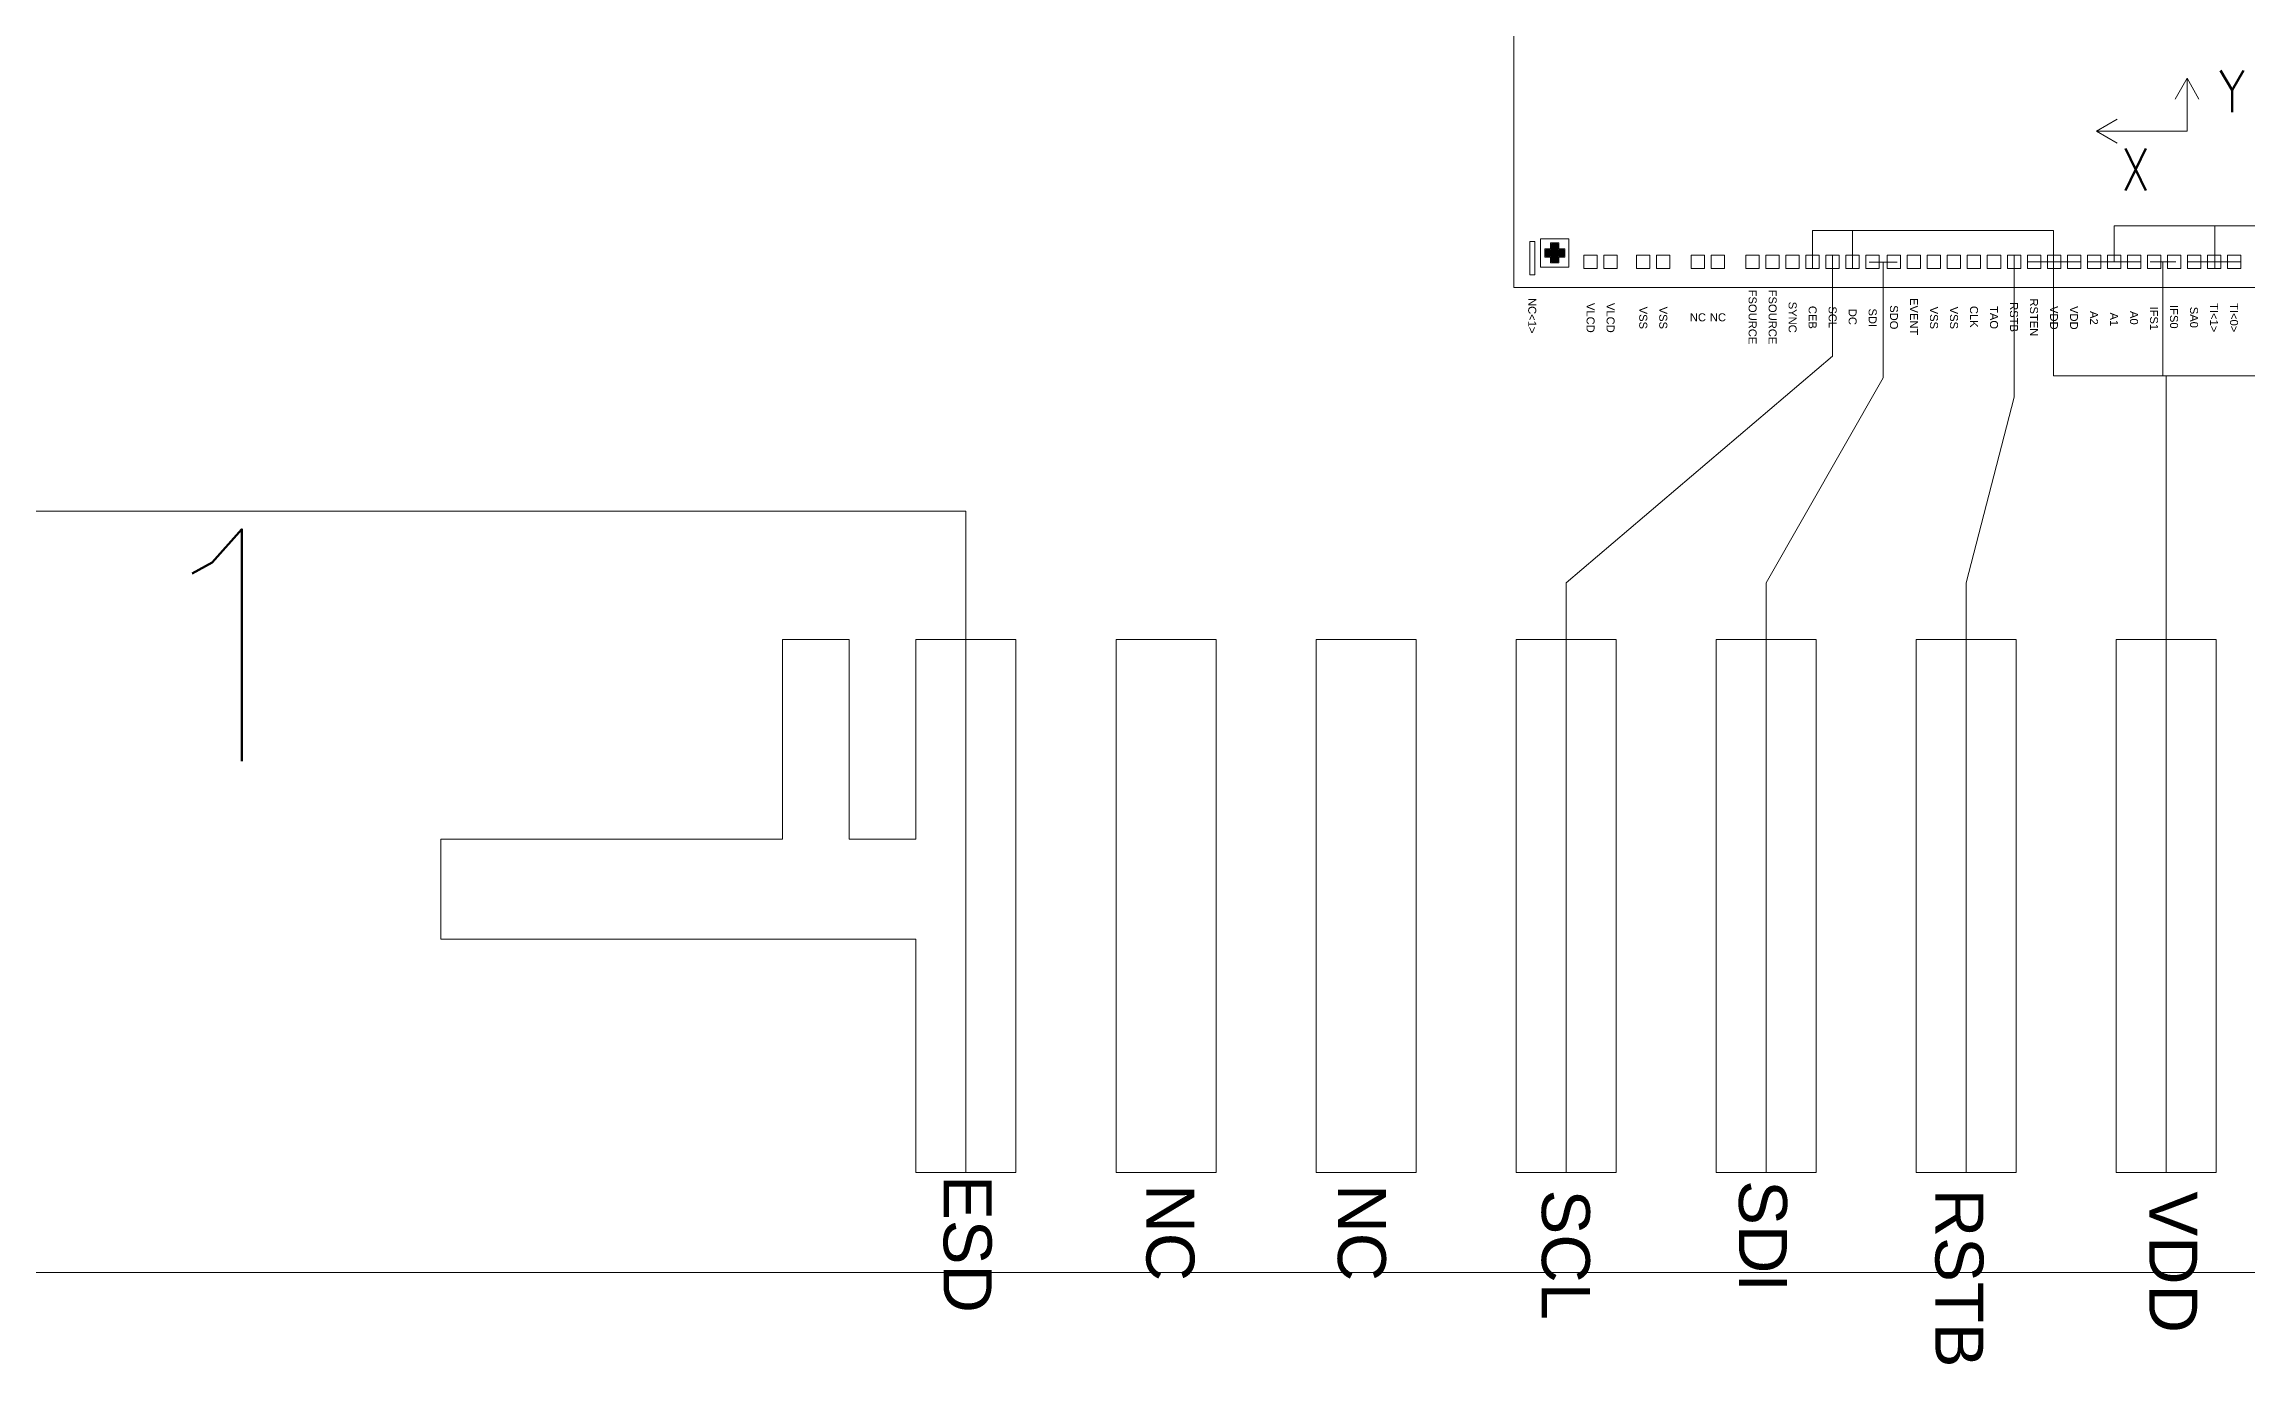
# Model space of a CAD drawing. Extents: x 105 to 1195, y -174 to 82.
# Drawn here: x 793.37 to 799.98, y -116.64 to -112.68 of the extents above; entities that cross this region are included whole.
import ezdxf
from ezdxf.enums import TextEntityAlignment as Align

# ---------------------------------------------------------------- set-up
doc = ezdxf.new("R2010")
doc.units = 0
doc.header["$MEASUREMENT"] = 0
doc.linetypes.add('AUSGEZOGEN', pattern=[0])
doc.layers.get('0').update_dxf_attribs({"linetype": 'AUSGEZOGEN'})
doc.layers.add('DIM', color=4, linetype='Continuous')
doc.layers.add('SEG', color=3, linetype='Continuous')
doc.layers.add('S', color=2, linetype='Continuous', lineweight=0)
doc.styles.add('Arial', font='arial.ttf', dxfattribs={"height": 24})
doc.styles.add('SSS_Dim', font='romans.shx')
doc.styles.add('TXT', font='txt.shx', dxfattribs={"width": 0.8, "height": 2.8, "bigfont": '@extfont2.shx'})

# ---------------------------------------------------------------- blocks, each defined once
blk = doc.blocks.new('0')
at = {"lineweight": 5}
blk.add_line((86, 0), (0, 0), dxfattribs=at)
for points in [[(41.3313, 2.9562), (41.3313, 3.8942), (37.2933, 3.8942), (37.2933, 2.9562)], [(37.3408, 2.9942), (37.3558, 2.9942), (37.3558, 3.0942), (37.3408, 3.0942)], [(37.3733, 3.0172), (37.4583, 3.0172), (37.4583, 3.1022), (37.3733, 3.1022)], [(37.4458, 3.0722), (37.4458, 3.0472), (37.4283, 3.0472), (37.4283, 3.0297), (37.4033, 3.0297), (37.4033, 3.0472), (37.3858, 3.0472), (37.3858, 3.0722), (37.4033, 3.0722), (37.4033, 3.0897), (37.4283, 3.0897), (37.4283, 3.0722)], [(37.39, 3.0679), (37.39, 3.0691), (37.3888, 3.0691), (37.3888, 3.0679)], [(37.39, 3.0657), (37.39, 3.0669), (37.3888, 3.0669), (37.3888, 3.0657)], [(37.39, 3.0635), (37.39, 3.0647), (37.3888, 3.0647), (37.3888, 3.0635)], [(37.39, 3.0613), (37.39, 3.0625), (37.3888, 3.0625), (37.3888, 3.0613)], [(37.39, 3.0591), (37.39, 3.0603), (37.3888, 3.0603), (37.3888, 3.0591)], [(37.39, 3.0569), (37.39, 3.0581), (37.3888, 3.0581), (37.3888, 3.0569)], [(37.39, 3.0547), (37.39, 3.0559), (37.3888, 3.0559), (37.3888, 3.0547)], [(37.39, 3.0525), (37.39, 3.0537), (37.3888, 3.0537), (37.3888, 3.0525)], [(37.39, 3.0503), (37.39, 3.0515), (37.3888, 3.0515), (37.3888, 3.0503)], [(37.3922, 3.0679), (37.3922, 3.0691), (37.391, 3.0691), (37.391, 3.0679)], [(37.3922, 3.0657), (37.3922, 3.0669), (37.391, 3.0669), (37.391, 3.0657)], [(37.3922, 3.0635), (37.3922, 3.0647), (37.391, 3.0647), (37.391, 3.0635)], [(37.3922, 3.0613), (37.3922, 3.0625), (37.391, 3.0625), (37.391, 3.0613)], [(37.3922, 3.0591), (37.3922, 3.0603), (37.391, 3.0603), (37.391, 3.0591)], [(37.3922, 3.0569), (37.3922, 3.0581), (37.391, 3.0581), (37.391, 3.0569)], [(37.3922, 3.0547), (37.3922, 3.0559), (37.391, 3.0559), (37.391, 3.0547)], [(37.3922, 3.0525), (37.3922, 3.0537), (37.391, 3.0537), (37.391, 3.0525)], [(37.3922, 3.0503), (37.3922, 3.0515), (37.391, 3.0515), (37.391, 3.0503)], [(37.3944, 3.0679), (37.3944, 3.0691), (37.3932, 3.0691), (37.3932, 3.0679)], [(37.3944, 3.0657), (37.3944, 3.0669), (37.3932, 3.0669), (37.3932, 3.0657)], [(37.3944, 3.0635), (37.3944, 3.0647), (37.3932, 3.0647), (37.3932, 3.0635)], [(37.3944, 3.0613), (37.3944, 3.0625), (37.3932, 3.0625), (37.3932, 3.0613)], [(37.3944, 3.0591), (37.3944, 3.0603), (37.3932, 3.0603), (37.3932, 3.0591)], [(37.3944, 3.0569), (37.3944, 3.0581), (37.3932, 3.0581), (37.3932, 3.0569)], [(37.3944, 3.0547), (37.3944, 3.0559), (37.3932, 3.0559), (37.3932, 3.0547)], [(37.3944, 3.0525), (37.3944, 3.0537), (37.3932, 3.0537), (37.3932, 3.0525)], [(37.3944, 3.0503), (37.3944, 3.0515), (37.3932, 3.0515), (37.3932, 3.0503)], [(37.3966, 3.0679), (37.3966, 3.0691), (37.3954, 3.0691), (37.3954, 3.0679)], [(37.3966, 3.0657), (37.3966, 3.0669), (37.3954, 3.0669), (37.3954, 3.0657)], [(37.3966, 3.0635), (37.3966, 3.0647), (37.3954, 3.0647), (37.3954, 3.0635)], [(37.3966, 3.0613), (37.3966, 3.0625), (37.3954, 3.0625), (37.3954, 3.0613)], [(37.3966, 3.0591), (37.3966, 3.0603), (37.3954, 3.0603), (37.3954, 3.0591)], [(37.3966, 3.0569), (37.3966, 3.0581), (37.3954, 3.0581), (37.3954, 3.0569)], [(37.3966, 3.0547), (37.3966, 3.0559), (37.3954, 3.0559), (37.3954, 3.0547)], [(37.3966, 3.0525), (37.3966, 3.0537), (37.3954, 3.0537), (37.3954, 3.0525)], [(37.3966, 3.0503), (37.3966, 3.0515), (37.3954, 3.0515), (37.3954, 3.0503)], [(37.3988, 3.0679), (37.3988, 3.0691), (37.3976, 3.0691), (37.3976, 3.0679)], [(37.3988, 3.0657), (37.3988, 3.0669), (37.3976, 3.0669), (37.3976, 3.0657)], [(37.3988, 3.0635), (37.3988, 3.0647), (37.3976, 3.0647), (37.3976, 3.0635)], [(37.3988, 3.0613), (37.3988, 3.0625), (37.3976, 3.0625), (37.3976, 3.0613)], [(37.3988, 3.0591), (37.3988, 3.0603), (37.3976, 3.0603), (37.3976, 3.0591)], [(37.3988, 3.0569), (37.3988, 3.0581), (37.3976, 3.0581), (37.3976, 3.0569)], [(37.3988, 3.0547), (37.3988, 3.0559), (37.3976, 3.0559), (37.3976, 3.0547)], [(37.3988, 3.0525), (37.3988, 3.0537), (37.3976, 3.0537), (37.3976, 3.0525)], [(37.3988, 3.0503), (37.3988, 3.0515), (37.3976, 3.0515), (37.3976, 3.0503)], [(37.401, 3.0679), (37.401, 3.0691), (37.3998, 3.0691), (37.3998, 3.0679)], [(37.401, 3.0657), (37.401, 3.0669), (37.3998, 3.0669), (37.3998, 3.0657)], [(37.401, 3.0635), (37.401, 3.0647), (37.3998, 3.0647), (37.3998, 3.0635)], [(37.401, 3.0613), (37.401, 3.0625), (37.3998, 3.0625), (37.3998, 3.0613)], [(37.401, 3.0591), (37.401, 3.0603), (37.3998, 3.0603), (37.3998, 3.0591)], [(37.401, 3.0569), (37.401, 3.0581), (37.3998, 3.0581), (37.3998, 3.0569)], [(37.401, 3.0547), (37.401, 3.0559), (37.3998, 3.0559), (37.3998, 3.0547)], [(37.401, 3.0525), (37.401, 3.0537), (37.3998, 3.0537), (37.3998, 3.0525)], [(37.401, 3.0503), (37.401, 3.0515), (37.3998, 3.0515), (37.3998, 3.0503)], [(37.4032, 3.0679), (37.4032, 3.0691), (37.402, 3.0691), (37.402, 3.0679)], [(37.4032, 3.0657), (37.4032, 3.0669), (37.402, 3.0669), (37.402, 3.0657)], [(37.4032, 3.0635), (37.4032, 3.0647), (37.402, 3.0647), (37.402, 3.0635)], [(37.4032, 3.0613), (37.4032, 3.0625), (37.402, 3.0625), (37.402, 3.0613)], [(37.4032, 3.0591), (37.4032, 3.0603), (37.402, 3.0603), (37.402, 3.0591)], [(37.4032, 3.0569), (37.4032, 3.0581), (37.402, 3.0581), (37.402, 3.0569)], [(37.4032, 3.0547), (37.4032, 3.0559), (37.402, 3.0559), (37.402, 3.0547)], [(37.4032, 3.0525), (37.4032, 3.0537), (37.402, 3.0537), (37.402, 3.0525)], [(37.4032, 3.0503), (37.4032, 3.0515), (37.402, 3.0515), (37.402, 3.0503)], [(37.4054, 3.0679), (37.4054, 3.0691), (37.4042, 3.0691), (37.4042, 3.0679)], [(37.4054, 3.0657), (37.4054, 3.0669), (37.4042, 3.0669), (37.4042, 3.0657)], [(37.4054, 3.0635), (37.4054, 3.0647), (37.4042, 3.0647), (37.4042, 3.0635)], [(37.4054, 3.0613), (37.4054, 3.0625), (37.4042, 3.0625), (37.4042, 3.0613)], [(37.4054, 3.0591), (37.4054, 3.0603), (37.4042, 3.0603), (37.4042, 3.0591)], [(37.4054, 3.0569), (37.4054, 3.0581), (37.4042, 3.0581), (37.4042, 3.0569)], [(37.4054, 3.0547), (37.4054, 3.0559), (37.4042, 3.0559), (37.4042, 3.0547)], [(37.4054, 3.0525), (37.4054, 3.0537), (37.4042, 3.0537), (37.4042, 3.0525)], [(37.4054, 3.0503), (37.4054, 3.0515), (37.4042, 3.0515), (37.4042, 3.0503)], [(37.4076, 3.0855), (37.4076, 3.0867), (37.4064, 3.0867), (37.4064, 3.0855)], [(37.4076, 3.0833), (37.4076, 3.0845), (37.4064, 3.0845), (37.4064, 3.0833)], [(37.4076, 3.0823), (37.4064, 3.0823), (37.4064, 3.0811), (37.4076, 3.0811)], [(37.4076, 3.0789), (37.4076, 3.0801), (37.4064, 3.0801), (37.4064, 3.0789)], [(37.4076, 3.0767), (37.4076, 3.0779), (37.4064, 3.0779), (37.4064, 3.0767)], [(37.4076, 3.0745), (37.4076, 3.0757), (37.4064, 3.0757), (37.4064, 3.0745)], [(37.4076, 3.0735), (37.4064, 3.0735), (37.4064, 3.0723), (37.4076, 3.0723)], [(37.4076, 3.0701), (37.4076, 3.0713), (37.4064, 3.0713), (37.4064, 3.0701)], [(37.4076, 3.0679), (37.4076, 3.0691), (37.4064, 3.0691), (37.4064, 3.0679)], [(37.4076, 3.0657), (37.4076, 3.0669), (37.4064, 3.0669), (37.4064, 3.0657)], [(37.4076, 3.0635), (37.4076, 3.0647), (37.4064, 3.0647), (37.4064, 3.0635)], [(37.4076, 3.0613), (37.4076, 3.0625), (37.4064, 3.0625), (37.4064, 3.0613)], [(37.4076, 3.0591), (37.4076, 3.0603), (37.4064, 3.0603), (37.4064, 3.0591)], [(37.4076, 3.0569), (37.4076, 3.0581), (37.4064, 3.0581), (37.4064, 3.0569)], [(37.4076, 3.0547), (37.4076, 3.0559), (37.4064, 3.0559), (37.4064, 3.0547)], [(37.4076, 3.0525), (37.4076, 3.0537), (37.4064, 3.0537), (37.4064, 3.0525)], [(37.4076, 3.0503), (37.4076, 3.0515), (37.4064, 3.0515), (37.4064, 3.0503)], [(37.4064, 3.0481), (37.4076, 3.0481), (37.4076, 3.0493), (37.4064, 3.0493)], [(37.4076, 3.0459), (37.4076, 3.0471), (37.4064, 3.0471), (37.4064, 3.0459)], [(37.4076, 3.0437), (37.4076, 3.0449), (37.4064, 3.0449), (37.4064, 3.0437)], [(37.4076, 3.0415), (37.4076, 3.0427), (37.4064, 3.0427), (37.4064, 3.0415)], [(37.4064, 3.0405), (37.4064, 3.0393), (37.4076, 3.0393), (37.4076, 3.0405)], [(37.4098, 3.0855), (37.4098, 3.0867), (37.4086, 3.0867), (37.4086, 3.0855)], [(37.4098, 3.0833), (37.4098, 3.0845), (37.4086, 3.0845), (37.4086, 3.0833)], [(37.4098, 3.0823), (37.4086, 3.0823), (37.4086, 3.0811), (37.4098, 3.0811)], [(37.4098, 3.0789), (37.4098, 3.0801), (37.4086, 3.0801), (37.4086, 3.0789)], [(37.4098, 3.0767), (37.4098, 3.0779), (37.4086, 3.0779), (37.4086, 3.0767)], [(37.4098, 3.0745), (37.4098, 3.0757), (37.4086, 3.0757), (37.4086, 3.0745)], [(37.4098, 3.0735), (37.4086, 3.0735), (37.4086, 3.0723), (37.4098, 3.0723)], [(37.4098, 3.0701), (37.4098, 3.0713), (37.4086, 3.0713), (37.4086, 3.0701)], [(37.4098, 3.0679), (37.4098, 3.0691), (37.4086, 3.0691), (37.4086, 3.0679)], [(37.4098, 3.0657), (37.4098, 3.0669), (37.4086, 3.0669), (37.4086, 3.0657)], [(37.4098, 3.0635), (37.4098, 3.0647), (37.4086, 3.0647), (37.4086, 3.0635)], [(37.4098, 3.0613), (37.4098, 3.0625), (37.4086, 3.0625), (37.4086, 3.0613)], [(37.4098, 3.0591), (37.4098, 3.0603), (37.4086, 3.0603), (37.4086, 3.0591)], [(37.4098, 3.0569), (37.4098, 3.0581), (37.4086, 3.0581), (37.4086, 3.0569)], [(37.4098, 3.0547), (37.4098, 3.0559), (37.4086, 3.0559), (37.4086, 3.0547)], [(37.4098, 3.0525), (37.4098, 3.0537), (37.4086, 3.0537), (37.4086, 3.0525)], [(37.4098, 3.0503), (37.4098, 3.0515), (37.4086, 3.0515), (37.4086, 3.0503)], [(37.4086, 3.0481), (37.4098, 3.0481), (37.4098, 3.0493), (37.4086, 3.0493)], [(37.4098, 3.0459), (37.4098, 3.0471), (37.4086, 3.0471), (37.4086, 3.0459)], [(37.4098, 3.0437), (37.4098, 3.0449), (37.4086, 3.0449), (37.4086, 3.0437)], [(37.4098, 3.0415), (37.4098, 3.0427), (37.4086, 3.0427), (37.4086, 3.0415)], [(37.4086, 3.0405), (37.4086, 3.0393), (37.4098, 3.0393), (37.4098, 3.0405)], [(37.412, 3.0855), (37.412, 3.0867), (37.4108, 3.0867), (37.4108, 3.0855)], [(37.412, 3.0833), (37.412, 3.0845), (37.4108, 3.0845), (37.4108, 3.0833)], [(37.412, 3.0823), (37.4108, 3.0823), (37.4108, 3.0811), (37.412, 3.0811)], [(37.412, 3.0789), (37.412, 3.0801), (37.4108, 3.0801), (37.4108, 3.0789)], [(37.412, 3.0767), (37.412, 3.0779), (37.4108, 3.0779), (37.4108, 3.0767)], [(37.412, 3.0745), (37.412, 3.0757), (37.4108, 3.0757), (37.4108, 3.0745)], [(37.412, 3.0735), (37.4108, 3.0735), (37.4108, 3.0723), (37.412, 3.0723)], [(37.412, 3.0701), (37.412, 3.0713), (37.4108, 3.0713), (37.4108, 3.0701)], [(37.412, 3.0679), (37.412, 3.0691), (37.4108, 3.0691), (37.4108, 3.0679)], [(37.412, 3.0657), (37.412, 3.0669), (37.4108, 3.0669), (37.4108, 3.0657)], [(37.412, 3.0635), (37.412, 3.0647), (37.4108, 3.0647), (37.4108, 3.0635)], [(37.412, 3.0613), (37.412, 3.0625), (37.4108, 3.0625), (37.4108, 3.0613)], [(37.412, 3.0591), (37.412, 3.0603), (37.4108, 3.0603), (37.4108, 3.0591)], [(37.412, 3.0569), (37.412, 3.0581), (37.4108, 3.0581), (37.4108, 3.0569)], [(37.412, 3.0547), (37.412, 3.0559), (37.4108, 3.0559), (37.4108, 3.0547)], [(37.412, 3.0525), (37.412, 3.0537), (37.4108, 3.0537), (37.4108, 3.0525)], [(37.412, 3.0503), (37.412, 3.0515), (37.4108, 3.0515), (37.4108, 3.0503)], [(37.4108, 3.0481), (37.412, 3.0481), (37.412, 3.0493), (37.4108, 3.0493)], [(37.412, 3.0459), (37.412, 3.0471), (37.4108, 3.0471), (37.4108, 3.0459)], [(37.412, 3.0437), (37.412, 3.0449), (37.4108, 3.0449), (37.4108, 3.0437)], [(37.412, 3.0415), (37.412, 3.0427), (37.4108, 3.0427), (37.4108, 3.0415)], [(37.4108, 3.0405), (37.4108, 3.0393), (37.412, 3.0393), (37.412, 3.0405)], [(37.4142, 3.0855), (37.4142, 3.0867), (37.413, 3.0867), (37.413, 3.0855)], [(37.4142, 3.0833), (37.4142, 3.0845), (37.413, 3.0845), (37.413, 3.0833)], [(37.4142, 3.0823), (37.413, 3.0823), (37.413, 3.0811), (37.4142, 3.0811)], [(37.4142, 3.0789), (37.4142, 3.0801), (37.413, 3.0801), (37.413, 3.0789)], [(37.4142, 3.0767), (37.4142, 3.0779), (37.413, 3.0779), (37.413, 3.0767)], [(37.4142, 3.0745), (37.4142, 3.0757), (37.413, 3.0757), (37.413, 3.0745)], [(37.4142, 3.0735), (37.413, 3.0735), (37.413, 3.0723), (37.4142, 3.0723)], [(37.4142, 3.0701), (37.4142, 3.0713), (37.413, 3.0713), (37.413, 3.0701)], [(37.4142, 3.0679), (37.4142, 3.0691), (37.413, 3.0691), (37.413, 3.0679)], [(37.4142, 3.0657), (37.4142, 3.0669), (37.413, 3.0669), (37.413, 3.0657)], [(37.4142, 3.0635), (37.4142, 3.0647), (37.413, 3.0647), (37.413, 3.0635)], [(37.4142, 3.0613), (37.4142, 3.0625), (37.413, 3.0625), (37.413, 3.0613)], [(37.4142, 3.0591), (37.4142, 3.0603), (37.413, 3.0603), (37.413, 3.0591)], [(37.4142, 3.0569), (37.4142, 3.0581), (37.413, 3.0581), (37.413, 3.0569)], [(37.4142, 3.0547), (37.4142, 3.0559), (37.413, 3.0559), (37.413, 3.0547)], [(37.4142, 3.0525), (37.4142, 3.0537), (37.413, 3.0537), (37.413, 3.0525)], [(37.4142, 3.0503), (37.4142, 3.0515), (37.413, 3.0515), (37.413, 3.0503)], [(37.413, 3.0481), (37.4142, 3.0481), (37.4142, 3.0493), (37.413, 3.0493)], [(37.4142, 3.0459), (37.4142, 3.0471), (37.413, 3.0471), (37.413, 3.0459)], [(37.4142, 3.0437), (37.4142, 3.0449), (37.413, 3.0449), (37.413, 3.0437)], [(37.4142, 3.0415), (37.4142, 3.0427), (37.413, 3.0427), (37.413, 3.0415)], [(37.413, 3.0405), (37.413, 3.0393), (37.4142, 3.0393), (37.4142, 3.0405)], [(37.4164, 3.0855), (37.4164, 3.0867), (37.4152, 3.0867), (37.4152, 3.0855)], [(37.4164, 3.0833), (37.4164, 3.0845), (37.4152, 3.0845), (37.4152, 3.0833)], [(37.4164, 3.0823), (37.4152, 3.0823), (37.4152, 3.0811), (37.4164, 3.0811)], [(37.4164, 3.0789), (37.4164, 3.0801), (37.4152, 3.0801), (37.4152, 3.0789)], [(37.4164, 3.0767), (37.4164, 3.0779), (37.4152, 3.0779), (37.4152, 3.0767)], [(37.4164, 3.0745), (37.4164, 3.0757), (37.4152, 3.0757), (37.4152, 3.0745)], [(37.4164, 3.0735), (37.4152, 3.0735), (37.4152, 3.0723), (37.4164, 3.0723)], [(37.4164, 3.0701), (37.4164, 3.0713), (37.4152, 3.0713), (37.4152, 3.0701)], [(37.4164, 3.0679), (37.4164, 3.0691), (37.4152, 3.0691), (37.4152, 3.0679)], [(37.4164, 3.0657), (37.4164, 3.0669), (37.4152, 3.0669), (37.4152, 3.0657)], [(37.4164, 3.0635), (37.4164, 3.0647), (37.4152, 3.0647), (37.4152, 3.0635)], [(37.4164, 3.0613), (37.4164, 3.0625), (37.4152, 3.0625), (37.4152, 3.0613)], [(37.4164, 3.0591), (37.4164, 3.0603), (37.4152, 3.0603), (37.4152, 3.0591)], [(37.4164, 3.0569), (37.4164, 3.0581), (37.4152, 3.0581), (37.4152, 3.0569)], [(37.4164, 3.0547), (37.4164, 3.0559), (37.4152, 3.0559), (37.4152, 3.0547)], [(37.4164, 3.0525), (37.4164, 3.0537), (37.4152, 3.0537), (37.4152, 3.0525)], [(37.4164, 3.0503), (37.4164, 3.0515), (37.4152, 3.0515), (37.4152, 3.0503)], [(37.4152, 3.0481), (37.4164, 3.0481), (37.4164, 3.0493), (37.4152, 3.0493)], [(37.4164, 3.0459), (37.4164, 3.0471), (37.4152, 3.0471), (37.4152, 3.0459)], [(37.4164, 3.0437), (37.4164, 3.0449), (37.4152, 3.0449), (37.4152, 3.0437)], [(37.4164, 3.0415), (37.4164, 3.0427), (37.4152, 3.0427), (37.4152, 3.0415)], [(37.4152, 3.0405), (37.4152, 3.0393), (37.4164, 3.0393), (37.4164, 3.0405)], [(37.4186, 3.0855), (37.4186, 3.0867), (37.4174, 3.0867), (37.4174, 3.0855)], [(37.4186, 3.0833), (37.4186, 3.0845), (37.4174, 3.0845), (37.4174, 3.0833)], [(37.4186, 3.0823), (37.4174, 3.0823), (37.4174, 3.0811), (37.4186, 3.0811)], [(37.4186, 3.0789), (37.4186, 3.0801), (37.4174, 3.0801), (37.4174, 3.0789)], [(37.4186, 3.0767), (37.4186, 3.0779), (37.4174, 3.0779), (37.4174, 3.0767)], [(37.4186, 3.0745), (37.4186, 3.0757), (37.4174, 3.0757), (37.4174, 3.0745)], [(37.4186, 3.0735), (37.4174, 3.0735), (37.4174, 3.0723), (37.4186, 3.0723)], [(37.4186, 3.0701), (37.4186, 3.0713), (37.4174, 3.0713), (37.4174, 3.0701)], [(37.4186, 3.0679), (37.4186, 3.0691), (37.4174, 3.0691), (37.4174, 3.0679)], [(37.4186, 3.0657), (37.4186, 3.0669), (37.4174, 3.0669), (37.4174, 3.0657)], [(37.4186, 3.0635), (37.4186, 3.0647), (37.4174, 3.0647), (37.4174, 3.0635)], [(37.4186, 3.0613), (37.4186, 3.0625), (37.4174, 3.0625), (37.4174, 3.0613)], [(37.4186, 3.0591), (37.4186, 3.0603), (37.4174, 3.0603), (37.4174, 3.0591)], [(37.4186, 3.0569), (37.4186, 3.0581), (37.4174, 3.0581), (37.4174, 3.0569)], [(37.4186, 3.0547), (37.4186, 3.0559), (37.4174, 3.0559), (37.4174, 3.0547)], [(37.4186, 3.0525), (37.4186, 3.0537), (37.4174, 3.0537), (37.4174, 3.0525)], [(37.4186, 3.0503), (37.4186, 3.0515), (37.4174, 3.0515), (37.4174, 3.0503)], [(37.4174, 3.0481), (37.4186, 3.0481), (37.4186, 3.0493), (37.4174, 3.0493)], [(37.4186, 3.0459), (37.4186, 3.0471), (37.4174, 3.0471), (37.4174, 3.0459)], [(37.4186, 3.0437), (37.4186, 3.0449), (37.4174, 3.0449), (37.4174, 3.0437)], [(37.4186, 3.0415), (37.4186, 3.0427), (37.4174, 3.0427), (37.4174, 3.0415)], [(37.4174, 3.0405), (37.4174, 3.0393), (37.4186, 3.0393), (37.4186, 3.0405)], [(37.4208, 3.0855), (37.4208, 3.0867), (37.4196, 3.0867), (37.4196, 3.0855)], [(37.4208, 3.0833), (37.4208, 3.0845), (37.4196, 3.0845), (37.4196, 3.0833)], [(37.4208, 3.0823), (37.4196, 3.0823), (37.4196, 3.0811), (37.4208, 3.0811)], [(37.4208, 3.0789), (37.4208, 3.0801), (37.4196, 3.0801), (37.4196, 3.0789)], [(37.4208, 3.0767), (37.4208, 3.0779), (37.4196, 3.0779), (37.4196, 3.0767)], [(37.4208, 3.0745), (37.4208, 3.0757), (37.4196, 3.0757), (37.4196, 3.0745)], [(37.4208, 3.0735), (37.4196, 3.0735), (37.4196, 3.0723), (37.4208, 3.0723)], [(37.4208, 3.0701), (37.4208, 3.0713), (37.4196, 3.0713), (37.4196, 3.0701)], [(37.4208, 3.0679), (37.4208, 3.0691), (37.4196, 3.0691), (37.4196, 3.0679)], [(37.4208, 3.0657), (37.4208, 3.0669), (37.4196, 3.0669), (37.4196, 3.0657)], [(37.4208, 3.0635), (37.4208, 3.0647), (37.4196, 3.0647), (37.4196, 3.0635)], [(37.4208, 3.0613), (37.4208, 3.0625), (37.4196, 3.0625), (37.4196, 3.0613)], [(37.4208, 3.0591), (37.4208, 3.0603), (37.4196, 3.0603), (37.4196, 3.0591)], [(37.4208, 3.0569), (37.4208, 3.0581), (37.4196, 3.0581), (37.4196, 3.0569)], [(37.4208, 3.0547), (37.4208, 3.0559), (37.4196, 3.0559), (37.4196, 3.0547)], [(37.4208, 3.0525), (37.4208, 3.0537), (37.4196, 3.0537), (37.4196, 3.0525)], [(37.4208, 3.0503), (37.4208, 3.0515), (37.4196, 3.0515), (37.4196, 3.0503)], [(37.4196, 3.0481), (37.4208, 3.0481), (37.4208, 3.0493), (37.4196, 3.0493)], [(37.4208, 3.0459), (37.4208, 3.0471), (37.4196, 3.0471), (37.4196, 3.0459)], [(37.4208, 3.0437), (37.4208, 3.0449), (37.4196, 3.0449), (37.4196, 3.0437)], [(37.4208, 3.0415), (37.4208, 3.0427), (37.4196, 3.0427), (37.4196, 3.0415)], [(37.4196, 3.0405), (37.4196, 3.0393), (37.4208, 3.0393), (37.4208, 3.0405)], [(37.423, 3.0855), (37.423, 3.0867), (37.4218, 3.0867), (37.4218, 3.0855)], [(37.423, 3.0833), (37.423, 3.0845), (37.4218, 3.0845), (37.4218, 3.0833)], [(37.423, 3.0823), (37.4218, 3.0823), (37.4218, 3.0811), (37.423, 3.0811)], [(37.423, 3.0789), (37.423, 3.0801), (37.4218, 3.0801), (37.4218, 3.0789)], [(37.423, 3.0767), (37.423, 3.0779), (37.4218, 3.0779), (37.4218, 3.0767)], [(37.423, 3.0745), (37.423, 3.0757), (37.4218, 3.0757), (37.4218, 3.0745)], [(37.423, 3.0735), (37.4218, 3.0735), (37.4218, 3.0723), (37.423, 3.0723)], [(37.423, 3.0701), (37.423, 3.0713), (37.4218, 3.0713), (37.4218, 3.0701)], [(37.423, 3.0679), (37.423, 3.0691), (37.4218, 3.0691), (37.4218, 3.0679)], [(37.423, 3.0657), (37.423, 3.0669), (37.4218, 3.0669), (37.4218, 3.0657)], [(37.423, 3.0635), (37.423, 3.0647), (37.4218, 3.0647), (37.4218, 3.0635)], [(37.423, 3.0613), (37.423, 3.0625), (37.4218, 3.0625), (37.4218, 3.0613)], [(37.423, 3.0591), (37.423, 3.0603), (37.4218, 3.0603), (37.4218, 3.0591)], [(37.423, 3.0569), (37.423, 3.0581), (37.4218, 3.0581), (37.4218, 3.0569)], [(37.423, 3.0547), (37.423, 3.0559), (37.4218, 3.0559), (37.4218, 3.0547)], [(37.423, 3.0525), (37.423, 3.0537), (37.4218, 3.0537), (37.4218, 3.0525)], [(37.423, 3.0503), (37.423, 3.0515), (37.4218, 3.0515), (37.4218, 3.0503)], [(37.4218, 3.0481), (37.423, 3.0481), (37.423, 3.0493), (37.4218, 3.0493)], [(37.423, 3.0459), (37.423, 3.0471), (37.4218, 3.0471), (37.4218, 3.0459)], [(37.423, 3.0437), (37.423, 3.0449), (37.4218, 3.0449), (37.4218, 3.0437)], [(37.423, 3.0415), (37.423, 3.0427), (37.4218, 3.0427), (37.4218, 3.0415)], [(37.4218, 3.0405), (37.4218, 3.0393), (37.423, 3.0393), (37.423, 3.0405)], [(37.4252, 3.0855), (37.4252, 3.0867), (37.424, 3.0867), (37.424, 3.0855)], [(37.4252, 3.0833), (37.4252, 3.0845), (37.424, 3.0845), (37.424, 3.0833)], [(37.4252, 3.0823), (37.424, 3.0823), (37.424, 3.0811), (37.4252, 3.0811)], [(37.4252, 3.0789), (37.4252, 3.0801), (37.424, 3.0801), (37.424, 3.0789)], [(37.4252, 3.0767), (37.4252, 3.0779), (37.424, 3.0779), (37.424, 3.0767)], [(37.4252, 3.0745), (37.4252, 3.0757), (37.424, 3.0757), (37.424, 3.0745)], [(37.4252, 3.0735), (37.424, 3.0735), (37.424, 3.0723), (37.4252, 3.0723)], [(37.4252, 3.0701), (37.4252, 3.0713), (37.424, 3.0713), (37.424, 3.0701)], [(37.4252, 3.0679), (37.4252, 3.0691), (37.424, 3.0691), (37.424, 3.0679)], [(37.4252, 3.0657), (37.4252, 3.0669), (37.424, 3.0669), (37.424, 3.0657)], [(37.4252, 3.0635), (37.4252, 3.0647), (37.424, 3.0647), (37.424, 3.0635)], [(37.4252, 3.0613), (37.4252, 3.0625), (37.424, 3.0625), (37.424, 3.0613)], [(37.4252, 3.0591), (37.4252, 3.0603), (37.424, 3.0603), (37.424, 3.0591)], [(37.4252, 3.0569), (37.4252, 3.0581), (37.424, 3.0581), (37.424, 3.0569)], [(37.4252, 3.0547), (37.4252, 3.0559), (37.424, 3.0559), (37.424, 3.0547)], [(37.4252, 3.0525), (37.4252, 3.0537), (37.424, 3.0537), (37.424, 3.0525)], [(37.4252, 3.0503), (37.4252, 3.0515), (37.424, 3.0515), (37.424, 3.0503)], [(37.424, 3.0481), (37.4252, 3.0481), (37.4252, 3.0493), (37.424, 3.0493)], [(37.4252, 3.0459), (37.4252, 3.0471), (37.424, 3.0471), (37.424, 3.0459)], [(37.4252, 3.0437), (37.4252, 3.0449), (37.424, 3.0449), (37.424, 3.0437)], [(37.4252, 3.0415), (37.4252, 3.0427), (37.424, 3.0427), (37.424, 3.0415)], [(37.424, 3.0405), (37.424, 3.0393), (37.4252, 3.0393), (37.4252, 3.0405)], [(37.4274, 3.0679), (37.4274, 3.0691), (37.4262, 3.0691), (37.4262, 3.0679)], [(37.4274, 3.0657), (37.4274, 3.0669), (37.4262, 3.0669), (37.4262, 3.0657)], [(37.4274, 3.0635), (37.4274, 3.0647), (37.4262, 3.0647), (37.4262, 3.0635)], [(37.4274, 3.0613), (37.4274, 3.0625), (37.4262, 3.0625), (37.4262, 3.0613)], [(37.4274, 3.0591), (37.4274, 3.0603), (37.4262, 3.0603), (37.4262, 3.0591)], [(37.4274, 3.0569), (37.4274, 3.0581), (37.4262, 3.0581), (37.4262, 3.0569)], [(37.4274, 3.0547), (37.4274, 3.0559), (37.4262, 3.0559), (37.4262, 3.0547)], [(37.4274, 3.0525), (37.4274, 3.0537), (37.4262, 3.0537), (37.4262, 3.0525)], [(37.4274, 3.0503), (37.4274, 3.0515), (37.4262, 3.0515), (37.4262, 3.0503)], [(37.4296, 3.0679), (37.4296, 3.0691), (37.4284, 3.0691), (37.4284, 3.0679)], [(37.4296, 3.0657), (37.4296, 3.0669), (37.4284, 3.0669), (37.4284, 3.0657)], [(37.4296, 3.0635), (37.4296, 3.0647), (37.4284, 3.0647), (37.4284, 3.0635)], [(37.4296, 3.0613), (37.4296, 3.0625), (37.4284, 3.0625), (37.4284, 3.0613)], [(37.4296, 3.0591), (37.4296, 3.0603), (37.4284, 3.0603), (37.4284, 3.0591)], [(37.4296, 3.0569), (37.4296, 3.0581), (37.4284, 3.0581), (37.4284, 3.0569)], [(37.4296, 3.0547), (37.4296, 3.0559), (37.4284, 3.0559), (37.4284, 3.0547)], [(37.4296, 3.0525), (37.4296, 3.0537), (37.4284, 3.0537), (37.4284, 3.0525)], [(37.4296, 3.0503), (37.4296, 3.0515), (37.4284, 3.0515), (37.4284, 3.0503)], [(37.4318, 3.0679), (37.4318, 3.0691), (37.4306, 3.0691), (37.4306, 3.0679)], [(37.4318, 3.0657), (37.4318, 3.0669), (37.4306, 3.0669), (37.4306, 3.0657)], [(37.4318, 3.0635), (37.4318, 3.0647), (37.4306, 3.0647), (37.4306, 3.0635)], [(37.4318, 3.0613), (37.4318, 3.0625), (37.4306, 3.0625), (37.4306, 3.0613)], [(37.4318, 3.0591), (37.4318, 3.0603), (37.4306, 3.0603), (37.4306, 3.0591)], [(37.4318, 3.0569), (37.4318, 3.0581), (37.4306, 3.0581), (37.4306, 3.0569)], [(37.4318, 3.0547), (37.4318, 3.0559), (37.4306, 3.0559), (37.4306, 3.0547)], [(37.4318, 3.0525), (37.4318, 3.0537), (37.4306, 3.0537), (37.4306, 3.0525)], [(37.4318, 3.0503), (37.4318, 3.0515), (37.4306, 3.0515), (37.4306, 3.0503)], [(37.434, 3.0679), (37.434, 3.0691), (37.4328, 3.0691), (37.4328, 3.0679)], [(37.434, 3.0657), (37.434, 3.0669), (37.4328, 3.0669), (37.4328, 3.0657)], [(37.434, 3.0635), (37.434, 3.0647), (37.4328, 3.0647), (37.4328, 3.0635)], [(37.434, 3.0613), (37.434, 3.0625), (37.4328, 3.0625), (37.4328, 3.0613)], [(37.434, 3.0591), (37.434, 3.0603), (37.4328, 3.0603), (37.4328, 3.0591)], [(37.434, 3.0569), (37.434, 3.0581), (37.4328, 3.0581), (37.4328, 3.0569)], [(37.434, 3.0547), (37.434, 3.0559), (37.4328, 3.0559), (37.4328, 3.0547)], [(37.434, 3.0525), (37.434, 3.0537), (37.4328, 3.0537), (37.4328, 3.0525)], [(37.434, 3.0503), (37.434, 3.0515), (37.4328, 3.0515), (37.4328, 3.0503)], [(37.4362, 3.0679), (37.4362, 3.0691), (37.435, 3.0691), (37.435, 3.0679)], [(37.4362, 3.0657), (37.4362, 3.0669), (37.435, 3.0669), (37.435, 3.0657)], [(37.4362, 3.0635), (37.4362, 3.0647), (37.435, 3.0647), (37.435, 3.0635)], [(37.4362, 3.0613), (37.4362, 3.0625), (37.435, 3.0625), (37.435, 3.0613)], [(37.4362, 3.0591), (37.4362, 3.0603), (37.435, 3.0603), (37.435, 3.0591)], [(37.4362, 3.0569), (37.4362, 3.0581), (37.435, 3.0581), (37.435, 3.0569)], [(37.4362, 3.0547), (37.4362, 3.0559), (37.435, 3.0559), (37.435, 3.0547)], [(37.4362, 3.0525), (37.4362, 3.0537), (37.435, 3.0537), (37.435, 3.0525)], [(37.4362, 3.0503), (37.4362, 3.0515), (37.435, 3.0515), (37.435, 3.0503)], [(37.4372, 3.0679), (37.4384, 3.0679), (37.4384, 3.0691), (37.4372, 3.0691)], [(37.4372, 3.0657), (37.4384, 3.0657), (37.4384, 3.0669), (37.4372, 3.0669)], [(37.4372, 3.0635), (37.4384, 3.0635), (37.4384, 3.0647), (37.4372, 3.0647)], [(37.4372, 3.0613), (37.4384, 3.0613), (37.4384, 3.0625), (37.4372, 3.0625)], [(37.4372, 3.0591), (37.4384, 3.0591), (37.4384, 3.0603), (37.4372, 3.0603)], [(37.4372, 3.0569), (37.4384, 3.0569), (37.4384, 3.0581), (37.4372, 3.0581)], [(37.4372, 3.0547), (37.4384, 3.0547), (37.4384, 3.0559), (37.4372, 3.0559)], [(37.4372, 3.0525), (37.4384, 3.0525), (37.4384, 3.0537), (37.4372, 3.0537)], [(37.4372, 3.0503), (37.4384, 3.0503), (37.4384, 3.0515), (37.4372, 3.0515)], [(37.4406, 3.0679), (37.4406, 3.0691), (37.4394, 3.0691), (37.4394, 3.0679)], [(37.4406, 3.0657), (37.4406, 3.0669), (37.4394, 3.0669), (37.4394, 3.0657)], [(37.4406, 3.0635), (37.4406, 3.0647), (37.4394, 3.0647), (37.4394, 3.0635)], [(37.4406, 3.0613), (37.4406, 3.0625), (37.4394, 3.0625), (37.4394, 3.0613)], [(37.4406, 3.0591), (37.4406, 3.0603), (37.4394, 3.0603), (37.4394, 3.0591)], [(37.4406, 3.0569), (37.4406, 3.0581), (37.4394, 3.0581), (37.4394, 3.0569)], [(37.4406, 3.0547), (37.4406, 3.0559), (37.4394, 3.0559), (37.4394, 3.0547)], [(37.4406, 3.0525), (37.4406, 3.0537), (37.4394, 3.0537), (37.4394, 3.0525)], [(37.4406, 3.0503), (37.4406, 3.0515), (37.4394, 3.0515), (37.4394, 3.0503)], [(37.4428, 3.0679), (37.4428, 3.0691), (37.4416, 3.0691), (37.4416, 3.0679)], [(37.4428, 3.0657), (37.4428, 3.0669), (37.4416, 3.0669), (37.4416, 3.0657)], [(37.4428, 3.0635), (37.4428, 3.0647), (37.4416, 3.0647), (37.4416, 3.0635)], [(37.4428, 3.0613), (37.4428, 3.0625), (37.4416, 3.0625), (37.4416, 3.0613)], [(37.4428, 3.0591), (37.4428, 3.0603), (37.4416, 3.0603), (37.4416, 3.0591)], [(37.4428, 3.0569), (37.4428, 3.0581), (37.4416, 3.0581), (37.4416, 3.0569)], [(37.4428, 3.0547), (37.4428, 3.0559), (37.4416, 3.0559), (37.4416, 3.0547)], [(37.4428, 3.0525), (37.4428, 3.0537), (37.4416, 3.0537), (37.4416, 3.0525)], [(37.4428, 3.0503), (37.4428, 3.0515), (37.4416, 3.0515), (37.4416, 3.0503)], [(37.5033, 3.0132), (37.5433, 3.0132), (37.5433, 3.0532), (37.5033, 3.0532)], [(37.5633, 3.0132), (37.6033, 3.0132), (37.6033, 3.0532), (37.5633, 3.0532)], [(37.7013, 3.0132), (37.7013, 3.0532), (37.6613, 3.0532), (37.6613, 3.0132)], [(37.7613, 3.0132), (37.7613, 3.0532), (37.7213, 3.0532), (37.7213, 3.0132)], [(37.8653, 3.0132), (37.8653, 3.0532), (37.8253, 3.0532), (37.8253, 3.0132)], [(37.9253, 3.0132), (37.9253, 3.0532), (37.8853, 3.0532), (37.8853, 3.0132)], [(38.0293, 3.0132), (38.0293, 3.0532), (37.9893, 3.0532), (37.9893, 3.0132)], [(38.0893, 3.0132), (38.0893, 3.0532), (38.0493, 3.0532), (38.0493, 3.0132)], [(38.1493, 3.0132), (38.1493, 3.0532), (38.1093, 3.0532), (38.1093, 3.0132)], [(38.2093, 3.0132), (38.2093, 3.0532), (38.1693, 3.0532), (38.1693, 3.0132)], [(38.2693, 3.0132), (38.2693, 3.0532), (38.2293, 3.0532), (38.2293, 3.0132)], [(38.3293, 3.0132), (38.3293, 3.0532), (38.2893, 3.0532), (38.2893, 3.0132)], [(38.3893, 3.0132), (38.3893, 3.0532), (38.3493, 3.0532), (38.3493, 3.0132)], [(38.4533, 3.0132), (38.4533, 3.0532), (38.4133, 3.0532), (38.4133, 3.0132)], [(38.5133, 3.0132), (38.5133, 3.0532), (38.4733, 3.0532), (38.4733, 3.0132)], [(38.5733, 3.0132), (38.5733, 3.0532), (38.5333, 3.0532), (38.5333, 3.0132)], [(38.6333, 3.0132), (38.6333, 3.0532), (38.5933, 3.0532), (38.5933, 3.0132)], [(38.6933, 3.0132), (38.6933, 3.0532), (38.6533, 3.0532), (38.6533, 3.0132)], [(38.7533, 3.0532), (38.7133, 3.0532), (38.7133, 3.0132), (38.7533, 3.0132)], [(38.8133, 3.0132), (38.8133, 3.0532), (38.7733, 3.0532), (38.7733, 3.0132)], [(38.8733, 3.0132), (38.8733, 3.0532), (38.8333, 3.0532), (38.8333, 3.0132)], [(38.9333, 3.0132), (38.9333, 3.0532), (38.8933, 3.0532), (38.8933, 3.0132)], [(38.9933, 3.0132), (38.9933, 3.0532), (38.9533, 3.0532), (38.9533, 3.0132)], [(39.0133, 3.0132), (39.0533, 3.0132), (39.0533, 3.0532), (39.0133, 3.0532)], [(39.1133, 3.0132), (39.1133, 3.0532), (39.0733, 3.0532), (39.0733, 3.0132)], [(39.1733, 3.0132), (39.1733, 3.0532), (39.1333, 3.0532), (39.1333, 3.0132)], [(39.2333, 3.0132), (39.2333, 3.0532), (39.1933, 3.0532), (39.1933, 3.0132)], [(39.2933, 3.0132), (39.2933, 3.0532), (39.2533, 3.0532), (39.2533, 3.0132)], [(39.3533, 3.0132), (39.3533, 3.0532), (39.3133, 3.0532), (39.3133, 3.0132)], [(39.4133, 3.0132), (39.4133, 3.0532), (39.3733, 3.0532), (39.3733, 3.0132)], [(39.4733, 3.0132), (39.4733, 3.0532), (39.4333, 3.0532), (39.4333, 3.0132)], [(37.4076, 3.0371), (37.4076, 3.0383), (37.4064, 3.0383), (37.4064, 3.0371)], [(37.4076, 3.0349), (37.4076, 3.0361), (37.4064, 3.0361), (37.4064, 3.0349)], [(37.4076, 3.0327), (37.4076, 3.0339), (37.4064, 3.0339), (37.4064, 3.0327)], [(37.4098, 3.0371), (37.4098, 3.0383), (37.4086, 3.0383), (37.4086, 3.0371)], [(37.4098, 3.0349), (37.4098, 3.0361), (37.4086, 3.0361), (37.4086, 3.0349)], [(37.4098, 3.0327), (37.4098, 3.0339), (37.4086, 3.0339), (37.4086, 3.0327)], [(37.412, 3.0371), (37.412, 3.0383), (37.4108, 3.0383), (37.4108, 3.0371)], [(37.412, 3.0349), (37.412, 3.0361), (37.4108, 3.0361), (37.4108, 3.0349)], [(37.412, 3.0327), (37.412, 3.0339), (37.4108, 3.0339), (37.4108, 3.0327)], [(37.4142, 3.0371), (37.4142, 3.0383), (37.413, 3.0383), (37.413, 3.0371)], [(37.4142, 3.0349), (37.4142, 3.0361), (37.413, 3.0361), (37.413, 3.0349)], [(37.4142, 3.0327), (37.4142, 3.0339), (37.413, 3.0339), (37.413, 3.0327)], [(37.4164, 3.0371), (37.4164, 3.0383), (37.4152, 3.0383), (37.4152, 3.0371)], [(37.4164, 3.0349), (37.4164, 3.0361), (37.4152, 3.0361), (37.4152, 3.0349)], [(37.4164, 3.0327), (37.4164, 3.0339), (37.4152, 3.0339), (37.4152, 3.0327)], [(37.4186, 3.0371), (37.4186, 3.0383), (37.4174, 3.0383), (37.4174, 3.0371)], [(37.4186, 3.0349), (37.4186, 3.0361), (37.4174, 3.0361), (37.4174, 3.0349)], [(37.4186, 3.0327), (37.4186, 3.0339), (37.4174, 3.0339), (37.4174, 3.0327)], [(37.4208, 3.0371), (37.4208, 3.0383), (37.4196, 3.0383), (37.4196, 3.0371)], [(37.4208, 3.0349), (37.4208, 3.0361), (37.4196, 3.0361), (37.4196, 3.0349)], [(37.4208, 3.0327), (37.4208, 3.0339), (37.4196, 3.0339), (37.4196, 3.0327)], [(37.423, 3.0371), (37.423, 3.0383), (37.4218, 3.0383), (37.4218, 3.0371)], [(37.423, 3.0349), (37.423, 3.0361), (37.4218, 3.0361), (37.4218, 3.0349)], [(37.423, 3.0327), (37.423, 3.0339), (37.4218, 3.0339), (37.4218, 3.0327)], [(37.4252, 3.0371), (37.4252, 3.0383), (37.424, 3.0383), (37.424, 3.0371)], [(37.4252, 3.0349), (37.4252, 3.0361), (37.424, 3.0361), (37.424, 3.0349)], [(37.4252, 3.0327), (37.4252, 3.0339), (37.424, 3.0339), (37.424, 3.0327)], [(35.5, 1.3), (35.5, 1.9), (35.8, 1.9), (35.8, 0.3), (35.5, 0.3), (35.5, 1), (34.075, 1), (34.075, 1.3), (35.1, 1.3), (35.1, 1.9), (35.3, 1.9), (35.3, 1.3)], [(36.4, 0.3), (36.1, 0.3), (36.1, 1.9), (36.4, 1.9)], [(37, 0.3), (36.7, 0.3), (36.7, 1.9), (37, 1.9)], [(37.6, 0.3), (37.3, 0.3), (37.3, 1.9), (37.6, 1.9)], [(38.2, 0.3), (37.9, 0.3), (37.9, 1.9), (38.2, 1.9)], [(38.8, 0.3), (38.5, 0.3), (38.5, 1.9), (38.8, 1.9)], [(39.4, 0.3), (39.1, 0.3), (39.1, 1.9), (39.4, 1.9)]]:
    blk.add_lwpolyline(points, close=True, dxfattribs=at)
at = {"layer": 'S', "color": 2, "lineweight": 5}
for p, q in [((39.3123, 3.5836), (39.2764, 3.5211)), ((39.3123, 3.4252), (39.3123, 3.5836)), ((39.3123, 3.5836), (39.3481, 3.5211)), ((39.0407, 3.4252), (39.1032, 3.4611)), ((39.3123, 3.4252), (39.0407, 3.4252)), ((39.0407, 3.4252), (39.1032, 3.3894))]:
    blk.add_line(p, q, dxfattribs=at)
at = {"lineweight": 5, "style": 'SSS_Dim'}
blk.add_text('1', height=0.6961, dxfattribs=at).set_placement((33.4485, 1.8824), align=Align.MIDDLE)
at = {"layer": 'S', "color": 2, "lineweight": 5, "style": 'TXT', "text_generation_flag": 2, "width": 0.8}
blk.add_text(' Y', height=0.126, dxfattribs=at).set_placement((39.576, 3.4815))
at = {"layer": 'S', "color": 2, "lineweight": 5, "style": 'TXT', "width": 0.8}
blk.add_text('X', height=0.126, rotation=180, dxfattribs=at).set_placement((39.2015, 3.3729))
at = {"layer": 'S', "color": 2, "lineweight": 5, "style": 'Arial'}
for s, p in [('NC<1>', (37.3483, 2.8711)), ('VLCD', (37.5233, 2.8648)), ('VLCD', (37.5833, 2.8648)), ('FSOURCE', (38.0093, 2.8673)), ('FSOURCE', (38.0693, 2.8673)), ('SYNC', (38.1293, 2.8666)), ('EVENT', (38.4933, 2.8684)), ('RSTB', (38.7933, 2.8672)), ('RSTEN', (38.8533, 2.8663)), ('TI<1>', (39.3933, 2.8653)), ('TI<0>', (39.4533, 2.8653)), ('VSS', (37.6813, 2.8648)), ('VSS', (37.7413, 2.8648)), ('CEB', (38.1893, 2.8663)), ('SCL', (38.2493, 2.8667)), ('DC', (38.3093, 2.8677)), ('SDI', (38.3693, 2.8649)), ('SDO', (38.4333, 2.8664)), ('VSS', (38.5533, 2.8648)), ('VSS', (38.6133, 2.8648)), ('CLK', (38.6733, 2.868)), ('TAO', (38.7333, 2.8657)), ('VDD', (38.9133, 2.8648)), ('VDD', (38.9733, 2.8648)), ('A2', (39.0333, 2.8646)), ('A1', (39.0933, 2.8602)), ('A0', (39.1533, 2.8648)), ('IFS1', (39.2133, 2.8634)), ('IFS0', (39.2733, 2.8679)), ('SA0', (39.3333, 2.8663))]:
    blk.add_text(s, height=0.024, rotation=270, dxfattribs=at).set_placement(p, align=Align.MIDDLE_CENTER)
for p in [(37.8453, 2.8664), (37.9053, 2.8664)]:
    blk.add_text('NC', height=0.024, dxfattribs=at).set_placement(p, align=Align.MIDDLE_CENTER)

msp = doc.modelspace()

# ---------------------------------------------------------------- linework, layer by layer
at = {"layer": 'SEG', "lineweight": 5, "ltscale": 16.714716}
for points in [[(800.3852, -113.3334), (800.3852, -113.6757), (799.3965, -113.6757), (799.3965, -113.2394), (798.6741, -113.2394), (798.6741, -113.3529)], [(798.7941, -113.3529), (798.7941, -113.2381)], [(801.1081, -113.3329), (801.1081, -113.7114), (800.7181, -113.7114), (800.7181, -113.225), (799.5781, -113.225), (799.5781, -113.3329)], [(799.8802, -113.3529), (799.8802, -113.225)], [(798.7341, -113.3129), (798.7341, -113.6164), (797.9348, -114.297), (797.9348, -116.0662)], [(798.8854, -113.3343), (798.8854, -113.6816), (798.5348, -114.297), (798.5348, -116.0662)], [(798.8432, -113.3343), (798.9277, -113.3343)], [(799.2781, -113.3129), (799.2781, -113.7399), (799.1348, -114.297), (799.1348, -116.0662)], [(799.4781, -113.3329), (799.3181, -113.3329)], [(799.6581, -113.3329), (799.4981, -113.3329)], [(799.686, -113.3338), (799.7638, -113.3338)], [(799.7249, -113.3338), (799.7249, -113.6757)], [(799.7981, -113.3329), (799.9581, -113.3329)], [(799.7348, -113.6757), (799.7348, -116.0662)], [(796.1348, -116.0662), (796.1348, -114.0811), (788.5027, -114.0811)]]:
    msp.add_lwpolyline(points, dxfattribs=at)

# ---------------------------------------------------------------- block references
at = {"lineweight": 5}
msp.add_blockref('0', (760.4848, -116.3662), dxfattribs=at)

# ---------------------------------------------------------------- texts
at = {"layer": 'DIM', "lineweight": 5, "style": 'Arial'}
for s, p in [('ESD', (796.1398, -116.2805)), ('NC', (796.7479, -116.2467)), ('NC', (797.3221, -116.2467)), ('SCL', (797.9339, -116.3128)), ('SDI', (798.5252, -116.2568)), ('RSTB', (799.1143, -116.3829)), ('VDD', (799.7559, -116.3351))]:
    msp.add_text(s, height=0.144, rotation=270, dxfattribs=at).set_placement(p, align=Align.MIDDLE_CENTER)

doc.saveas('drawing.dxf')
